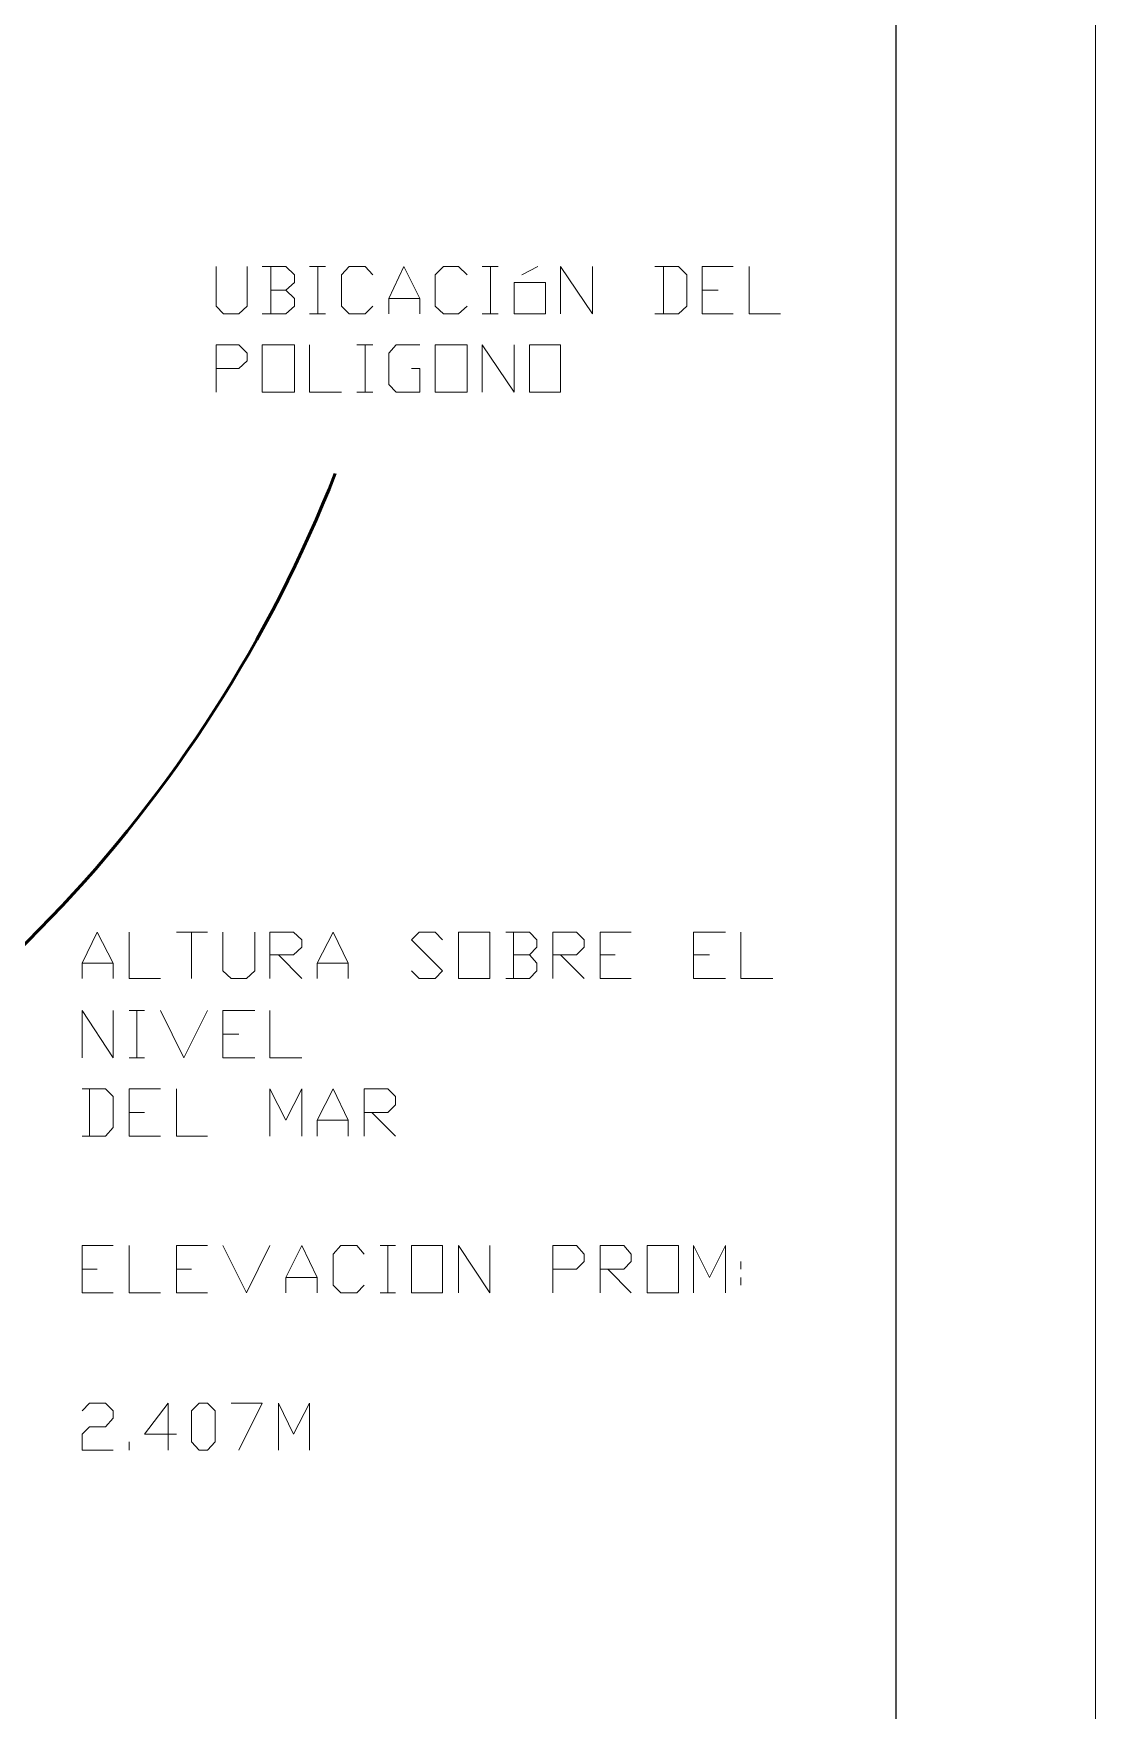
# Model space of a CAD drawing. Header units: millimetres. Extents: x 2364 to 2508, y 1551 to 1771.
# Drawn here: x 2472.2 to 2507.8, y 1606.9 to 1663.1 of the extents above; entities that cross this region are included whole.
import ezdxf

# ---------------------------------------------------------------- set-up
doc = ezdxf.new("R2010")
doc.units = ezdxf.units.MM
doc.layers.add('PDF_0', color=7, linetype='Continuous')
doc.layers.add('PDF_10 Formato', color=7, linetype='Continuous')

msp = doc.modelspace()

# ---------------------------------------------------------------- linework, layer by layer
at = {"layer": 'PDF_0', "lineweight": 9}
for points in [[(2478.269, 1655.323), (2478.269, 1653.996), (2478.523, 1653.741), (2479.032, 1653.741), (2479.314, 1653.996), (2479.314, 1655.323)], [(2480.613, 1654.532), (2480.896, 1654.786), (2480.896, 1655.04), (2480.613, 1655.323), (2479.822, 1655.323)], [(2480.105, 1655.323), (2480.105, 1653.741)], [(2481.404, 1655.323), (2481.94, 1655.323)], [(2481.686, 1655.323), (2481.686, 1653.741)], [(2483.522, 1653.996), (2483.268, 1653.741), (2482.731, 1653.741), (2482.477, 1653.996), (2482.477, 1655.04), (2482.731, 1655.323), (2483.268, 1655.323), (2483.522, 1655.04)], [(2484.058, 1653.741), (2484.058, 1654.25), (2484.567, 1655.323), (2485.103, 1654.25), (2485.103, 1653.741)], [(2486.685, 1653.996), (2486.402, 1653.741), (2485.894, 1653.741), (2485.612, 1653.996), (2485.612, 1655.04), (2485.894, 1655.323), (2486.402, 1655.323), (2486.685, 1655.04)], [(2487.193, 1655.323), (2487.73, 1655.323)], [(2487.475, 1655.323), (2487.475, 1653.741)], [(2489.057, 1655.323), (2488.52, 1655.04)], [(2489.819, 1653.741), (2489.819, 1655.323), (2490.892, 1653.741), (2490.892, 1655.323)], [(2492.982, 1653.741), (2493.773, 1653.741), (2494.055, 1653.996), (2494.055, 1655.04), (2493.773, 1655.323), (2492.982, 1655.323)], [(2493.265, 1655.323), (2493.265, 1653.741)], [(2495.608, 1653.741), (2494.564, 1653.741), (2494.564, 1655.323), (2495.608, 1655.323)], [(2496.145, 1655.323), (2496.145, 1653.741), (2497.19, 1653.741)], [(2479.822, 1653.741), (2480.613, 1653.741), (2480.896, 1653.996), (2480.896, 1654.25), (2480.613, 1654.532), (2480.105, 1654.532)], [(2484.058, 1654.25), (2485.103, 1654.25)], [(2494.564, 1654.532), (2495.1, 1654.532)], [(2481.404, 1653.741), (2481.94, 1653.741)], [(2487.193, 1653.741), (2487.73, 1653.741)], [(2478.269, 1651.115), (2478.269, 1652.697), (2479.032, 1652.697), (2479.314, 1652.414), (2479.314, 1652.16), (2479.032, 1651.906), (2478.269, 1651.906)], [(2481.404, 1652.697), (2481.404, 1651.115), (2482.477, 1651.115)], [(2482.985, 1652.697), (2483.522, 1652.697)], [(2483.268, 1652.697), (2483.268, 1651.115)], [(2484.821, 1651.906), (2485.103, 1651.906), (2485.103, 1651.115), (2484.313, 1651.115), (2484.058, 1651.369), (2484.058, 1652.414), (2484.313, 1652.697), (2485.103, 1652.697)], [(2487.193, 1651.115), (2487.193, 1652.697), (2488.266, 1651.115), (2488.266, 1652.697)], [(2482.985, 1651.115), (2483.522, 1651.115)], [(2473.779, 1631.46), (2473.779, 1631.969), (2474.287, 1633.014), (2474.824, 1631.969), (2474.824, 1631.46)], [(2475.361, 1633.014), (2475.361, 1631.46), (2476.405, 1631.46)], [(2476.942, 1633.014), (2477.987, 1633.014)], [(2477.45, 1633.014), (2477.45, 1631.46)], [(2478.495, 1633.014), (2478.495, 1631.715), (2478.778, 1631.46), (2479.286, 1631.46), (2479.568, 1631.715), (2479.568, 1633.014)], [(2480.077, 1631.46), (2480.077, 1633.014), (2480.867, 1633.014), (2481.15, 1632.759), (2481.15, 1632.505), (2480.867, 1632.251), (2480.077, 1632.251)], [(2481.658, 1631.46), (2481.658, 1631.969), (2482.195, 1633.014), (2482.703, 1631.969), (2482.703, 1631.46)], [(2484.821, 1631.715), (2485.075, 1631.46), (2485.612, 1631.46), (2485.866, 1631.715), (2484.821, 1632.759), (2485.075, 1633.014), (2485.612, 1633.014), (2485.866, 1632.759)], [(2488.774, 1632.251), (2489.029, 1632.505), (2489.029, 1632.759), (2488.774, 1633.014), (2487.984, 1633.014)], [(2488.238, 1633.014), (2488.238, 1631.46)], [(2489.565, 1631.46), (2489.565, 1633.014), (2490.356, 1633.014), (2490.61, 1632.759), (2490.61, 1632.505), (2490.356, 1632.251), (2489.565, 1632.251)], [(2492.191, 1631.46), (2491.147, 1631.46), (2491.147, 1633.014), (2492.191, 1633.014)], [(2495.354, 1631.46), (2494.281, 1631.46), (2494.281, 1633.014), (2495.354, 1633.014)], [(2495.863, 1633.014), (2495.863, 1631.46), (2496.936, 1631.46)], [(2480.359, 1632.251), (2481.15, 1631.46)], [(2487.984, 1631.46), (2488.774, 1631.46), (2489.029, 1631.715), (2489.029, 1631.969), (2488.774, 1632.251), (2488.238, 1632.251)], [(2489.819, 1632.251), (2490.61, 1631.46)], [(2491.147, 1632.251), (2491.655, 1632.251)], [(2494.281, 1632.251), (2494.818, 1632.251)], [(2473.779, 1631.969), (2474.824, 1631.969)], [(2481.658, 1631.969), (2482.703, 1631.969)], [(2473.779, 1628.806), (2473.779, 1630.387), (2474.824, 1628.806), (2474.824, 1630.387)], [(2475.361, 1630.387), (2475.869, 1630.387)], [(2475.615, 1630.387), (2475.615, 1628.806)], [(2476.405, 1630.387), (2477.196, 1628.806), (2477.987, 1630.387)], [(2479.568, 1628.806), (2478.495, 1628.806), (2478.495, 1630.387), (2479.568, 1630.387)], [(2480.077, 1630.387), (2480.077, 1628.806), (2481.15, 1628.806)], [(2478.495, 1629.597), (2479.032, 1629.597)], [(2475.361, 1628.806), (2475.869, 1628.806)], [(2473.779, 1626.18), (2474.57, 1626.18), (2474.824, 1626.462), (2474.824, 1627.507), (2474.57, 1627.761), (2473.779, 1627.761)], [(2474.033, 1627.761), (2474.033, 1626.18)], [(2476.405, 1626.18), (2475.361, 1626.18), (2475.361, 1627.761), (2476.405, 1627.761)], [(2476.942, 1627.761), (2476.942, 1626.18), (2477.987, 1626.18)], [(2480.077, 1626.18), (2480.077, 1627.761), (2480.613, 1626.716), (2481.15, 1627.761), (2481.15, 1626.18)], [(2481.658, 1626.18), (2481.658, 1626.716), (2482.195, 1627.761), (2482.703, 1626.716), (2482.703, 1626.18)], [(2483.239, 1626.18), (2483.239, 1627.761), (2484.03, 1627.761), (2484.284, 1627.507), (2484.284, 1627.224), (2484.03, 1626.97), (2483.239, 1626.97)], [(2475.361, 1626.97), (2475.869, 1626.97)], [(2481.658, 1626.716), (2482.703, 1626.716)], [(2483.494, 1626.97), (2484.284, 1626.18)], [(2474.824, 1620.927), (2473.779, 1620.927), (2473.779, 1622.508), (2474.824, 1622.508)], [(2475.361, 1622.508), (2475.361, 1620.927), (2476.405, 1620.927)], [(2477.987, 1620.927), (2476.942, 1620.927), (2476.942, 1622.508), (2477.987, 1622.508)], [(2478.495, 1622.508), (2479.286, 1620.927), (2480.077, 1622.508)], [(2480.613, 1620.927), (2480.613, 1621.435), (2481.15, 1622.508), (2481.658, 1621.435), (2481.658, 1620.927)], [(2483.239, 1621.181), (2482.985, 1620.927), (2482.449, 1620.927), (2482.195, 1621.181), (2482.195, 1622.226), (2482.449, 1622.508), (2482.985, 1622.508), (2483.239, 1622.226)], [(2483.776, 1622.508), (2484.284, 1622.508)], [(2484.03, 1622.508), (2484.03, 1620.927)], [(2486.402, 1620.927), (2486.402, 1622.508), (2487.447, 1620.927), (2487.447, 1622.508)], [(2489.565, 1620.927), (2489.565, 1622.508), (2490.356, 1622.508), (2490.61, 1622.226), (2490.61, 1621.972), (2490.356, 1621.718), (2489.565, 1621.718)], [(2491.147, 1620.927), (2491.147, 1622.508), (2491.937, 1622.508), (2492.191, 1622.226), (2492.191, 1621.972), (2491.937, 1621.718), (2491.147, 1621.718)], [(2494.281, 1620.927), (2494.281, 1622.508), (2494.818, 1621.435), (2495.354, 1622.508), (2495.354, 1620.927)], [(2473.779, 1621.718), (2474.287, 1621.718)], [(2476.942, 1621.718), (2477.45, 1621.718)], [(2491.401, 1621.718), (2492.191, 1620.927)], [(2495.863, 1621.972), (2495.863, 1621.718)], [(2480.613, 1621.435), (2481.658, 1621.435)], [(2483.776, 1620.927), (2484.284, 1620.927)], [(2495.863, 1621.435), (2495.863, 1621.181)], [(2473.779, 1616.973), (2474.033, 1617.228), (2474.57, 1617.228), (2474.824, 1616.973), (2474.824, 1616.719), (2474.57, 1616.437), (2474.033, 1616.437), (2473.779, 1616.183), (2473.779, 1615.646), (2474.824, 1615.646)], [(2476.942, 1616.183), (2475.869, 1616.183), (2476.66, 1617.228), (2476.66, 1615.646)], [(2478.778, 1617.228), (2479.822, 1617.228), (2479.032, 1615.646)], [(2480.359, 1615.646), (2480.359, 1617.228), (2480.867, 1616.183), (2481.404, 1617.228), (2481.404, 1615.646)], [(2475.361, 1615.646), (2475.361, 1615.929)]]:
    msp.add_lwpolyline(points, dxfattribs=at)
for points in [[(2488.266, 1653.741), (2488.266, 1654.786), (2489.311, 1654.786), (2489.311, 1653.741)], [(2479.822, 1651.115), (2479.822, 1652.697), (2480.896, 1652.697), (2480.896, 1651.115)], [(2485.612, 1651.115), (2485.612, 1652.697), (2486.685, 1652.697), (2486.685, 1651.115)], [(2488.774, 1651.115), (2488.774, 1652.697), (2489.819, 1652.697), (2489.819, 1651.115)], [(2486.402, 1631.46), (2486.402, 1633.014), (2487.447, 1633.014), (2487.447, 1631.46)], [(2484.821, 1620.927), (2484.821, 1622.508), (2485.866, 1622.508), (2485.866, 1620.927)], [(2492.728, 1620.927), (2492.728, 1622.508), (2493.773, 1622.508), (2493.773, 1620.927)], [(2477.704, 1615.646), (2477.45, 1615.929), (2477.45, 1616.973), (2477.704, 1617.228), (2477.987, 1617.228), (2478.241, 1616.973), (2478.241, 1615.929), (2477.987, 1615.646)]]:
    msp.add_lwpolyline(points, close=True, dxfattribs=at)
at = {"layer": 'PDF_0', "lineweight": 50}
msp.add_arc((2440.075, 1664.91), 45.311, 248.6096, 338.6151, dxfattribs=at)
at = {"layer": 'PDF_10 Formato', "lineweight": 9}
msp.add_lwpolyline([(2363.786, 1550.723), (2363.786, 1770.654), (2507.751, 1770.654), (2507.751, 1550.723)], close=True, dxfattribs=at)
at = {"layer": 'PDF_10 Formato', "lineweight": 25}
msp.add_lwpolyline([(2501.059, 1766.107), (2501.059, 1557.416), (2377.143, 1557.416), (2377.143, 1766.107)], close=True, dxfattribs=at)

doc.saveas('drawing.dxf')
